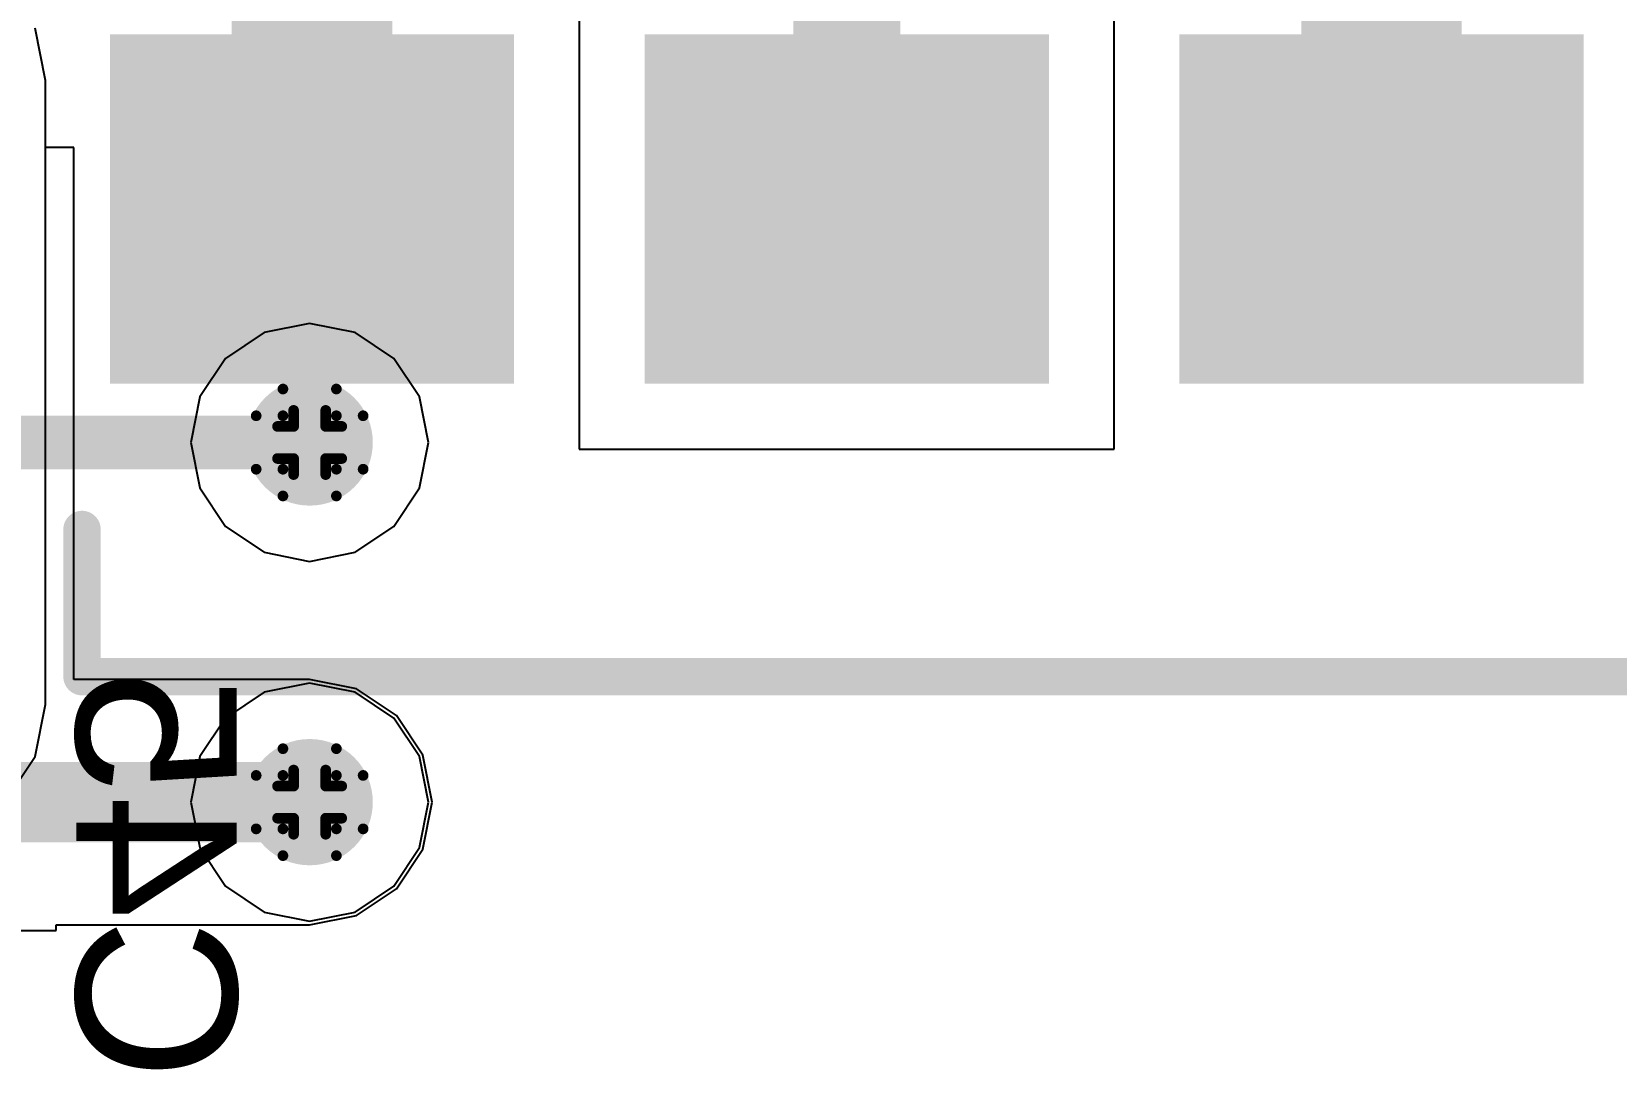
# Model space of a CAD drawing. Header units: inches. Extents: x 0 to 198, y 0 to 199.
# Drawn here: x 1.6129 to 1.9092, y 3.529 to 3.7231 of the extents above; entities that cross this region are included whole.
import ezdxf

# ---------------------------------------------------------------- set-up
doc = ezdxf.new("R2010")
doc.units = ezdxf.units.IN
doc.header["$MEASUREMENT"] = 0
for name, color, linetype in [('Bottom Layer', 5, 'Continuous'), ('Bottom Overlay', 54, 'Continuous'), ('Drill Drawing', 1, 'Continuous'), ('Layer 1', 16, 'Continuous'), ('Layer 2', 76, 'Continuous'), ('Top Layer', 1, 'Continuous'), ('Top Overlay', 2, 'Continuous'), ('Top Paste', 8, 'Continuous'), ('Top Solder', 216, 'Continuous'), ('Via Holes', 16, 'Continuous')]:
    doc.layers.add(name, color=color, linetype=linetype)
doc.styles.add('Arial', font='', dxfattribs={"height": 0.2})
doc.styles.get('Arial').set_extended_font_data('Arial')

# ---------------------------------------------------------------- blocks, each defined once
blk = doc.blocks.new('SFH617A_2X009T_35')
at = {"layer": 'Top Layer'}
for points in [[(0.15767685, 0.08503875), (0.21751935, 0.08503875), (0.21751935, 0.01496005), (0.15767685, 0.01496005)], [(0.15767685, -0.01496125), (0.21751935, -0.01496125), (0.21751935, -0.08503995), (0.15767685, -0.08503995)]]:
    blk.add_hatch(color=1, dxfattribs=at).paths.add_polyline_path(points)
at = {"layer": 'Top Paste'}
for points in [[(0.15767685, 0.08503875), (0.21751935, 0.08503875), (0.21751935, 0.01496005), (0.15767685, 0.01496005)], [(0.15767685, -0.01496125), (0.21751935, -0.01496125), (0.21751935, -0.08503995), (0.15767685, -0.08503995)]]:
    blk.add_hatch(color=8, dxfattribs=at).paths.add_polyline_path(points)
at = {"layer": 'Top Solder'}
for points in [[(0.15492095, 0.08779465), (0.22027525, 0.08779465), (0.22027525, 0.01220415), (0.15492095, 0.01220415)], [(0.15492095, -0.01220535), (0.22027525, -0.01220535), (0.22027525, -0.08779585), (0.15492095, -0.08779585)]]:
    blk.add_hatch(color=216, dxfattribs=at).paths.add_polyline_path(points)
blk = doc.blocks.new('SFH617A_2X009T_37')
at = {"layer": 'Top Layer'}
blk.add_hatch(color=1, dxfattribs=at).paths.add_polyline_path([(0.15767685, -0.01496115), (0.21751935, -0.01496115), (0.21751935, -0.08503985), (0.15767685, -0.08503985)])
at = {"layer": 'Top Paste'}
blk.add_hatch(color=8, dxfattribs=at).paths.add_polyline_path([(0.15767685, -0.01496115), (0.21751935, -0.01496115), (0.21751935, -0.08503985), (0.15767685, -0.08503985)])
at = {"layer": 'Top Solder'}
blk.add_hatch(color=216, dxfattribs=at).paths.add_polyline_path([(0.15492095, -0.01220525), (0.22027525, -0.01220525), (0.22027525, -0.08779575), (0.15492095, -0.08779575)])

msp = doc.modelspace()

# ---------------------------------------------------------------- hatches: boundary and pattern name
at = {"layer": 'Bottom Layer'}
h = msp.add_hatch(color=5, dxfattribs=at)
edge = h.paths.add_edge_path()
edge.add_arc((1.6648741, 3.6462723), 0.011811, 0, 360)
h = msp.add_hatch(color=5, dxfattribs=at)
edge = h.paths.add_edge_path()
edge.add_arc((1.6648741, 3.579), 0.011811, 0, 360)
at = {"layer": 'Layer 1'}
h = msp.add_hatch(color=16, dxfattribs=at)
edge = h.paths.add_edge_path()
edge.add_arc((1.6648741, 3.6462723), 0.011811, 0, 360)
h = msp.add_hatch(color=16, dxfattribs=at)
edge = h.paths.add_edge_path()
edge.add_arc((1.6648741, 3.579), 0.011811, 0, 360)
at = {"layer": 'Layer 2'}
h = msp.add_hatch(color=76, dxfattribs=at)
edge = h.paths.add_edge_path()
edge.add_arc((1.6648741, 3.6462723), 0.011811, 0, 360)
h = msp.add_hatch(color=76, dxfattribs=at)
edge = h.paths.add_edge_path()
edge.add_arc((1.6648741, 3.579), 0.011811, 0, 360)
at = {"layer": 'Top Layer'}
h = msp.add_hatch(color=1, dxfattribs=at)
edge = h.paths.add_edge_path()
edge.add_arc((1.6648741, 3.6462723), 0.011811, 0, 360)
h = msp.add_hatch(color=1, dxfattribs=at)
edge = h.paths.add_edge_path()
edge.add_arc((1.6648741, 3.579), 0.011811, 0, 360)
at = {"layer": 'Via Holes'}
h = msp.add_hatch(color=7, dxfattribs=at)
edge = h.paths.add_edge_path()
edge.add_arc((1.6648741, 3.6462723), 0.0059055, 0, 360)
h = msp.add_hatch(color=7, dxfattribs=at)
edge = h.paths.add_edge_path()
edge.add_arc((1.6648741, 3.579), 0.0059055, 0, 360)

# ---------------------------------------------------------------- linework, layer by layer
at = {"layer": 'Bottom Layer'}
for p, q in [((1.6154898, 3.714), (1.6135495, 3.7237545)), ((1.6154898, 3.7014554), (1.6154898, 3.714)), ((1.620748, 3.7014554), (1.6154898, 3.7014554)), ((1.620748, 3.6478336), (1.620748, 3.7014554)), ((1.6207482, 3.6478336), (1.620748, 3.6478336)), ((1.6207482, 3.6463372), (1.6207482, 3.6478336)), ((1.620748, 3.6019408), (1.620748, 3.6463372)), ((1.620748, 3.6463372), (1.6207482, 3.6463372)), ((1.6648741, 3.6019408), (1.620748, 3.6019408)), ((1.6736532, 3.6001945), (1.6648741, 3.6019408)), ((1.6810957, 3.5952216), (1.6736532, 3.6001945)), ((1.6860686, 3.5877791), (1.6810957, 3.5952216)), ((1.6878149, 3.579), (1.6860686, 3.5877791)), ((1.6860686, 3.5702209), (1.6878149, 3.579)), ((1.6810957, 3.5627784), (1.6860686, 3.5702209)), ((1.6736532, 3.5578055), (1.6810957, 3.5627784)), ((1.6175, 3.555), (1.6175, 3.5560592)), ((1.6175, 3.5560592), (1.6648741, 3.5560592)), ((1.6648741, 3.5560592), (1.6736532, 3.5578055)), ((1.5625, 3.555), (1.6175, 3.555))]:
    msp.add_line(p, q, dxfattribs=at)
for points in [[(1.520142, 3.6462723, 0.01, 0.01, 0), (1.6648741, 3.6462723, 0.01, 0.01, 0)], [(1.59, 3.579, 0.015, 0.015, 0), (1.6648741, 3.579, 0.015, 0.015, 0)]]:
    msp.add_lwpolyline(points, format="xyseb", dxfattribs=at)
for points in [[(1.6623741, 3.6462723, 0.005, 0.005, 1), (1.6673741, 3.6462723, 0.005, 0.005, 1)], [(1.6611241, 3.579, 0.0075, 0.0075, 1), (1.6686241, 3.579, 0.0075, 0.0075, 1)]]:
    msp.add_lwpolyline(points, format="xyseb", close=True, dxfattribs=at)
at = {"layer": 'Drill Drawing'}
for points in [[(1.6598741, 3.6512723, 0.002, 0.002, 0), (1.6598741, 3.6562723, 0.002, 0.002, 0)], [(1.6598741, 3.6562723, 0.002, 0.002, 0), (1.6698741, 3.6562723, 0.002, 0.002, 0)], [(1.6698741, 3.6512723, 0.002, 0.002, 0), (1.6698741, 3.6562723, 0.002, 0.002, 0)], [(1.6548741, 3.6412723, 0.002, 0.002, 0), (1.6548741, 3.6512723, 0.002, 0.002, 0)], [(1.6548741, 3.6512723, 0.002, 0.002, 0), (1.6598741, 3.6512723, 0.002, 0.002, 0)], [(1.6618741, 3.6492723, 0.002, 0.002, 0), (1.6618741, 3.6522723, 0.002, 0.002, 0)], [(1.6618741, 3.6522723, 0.002, 0.002, 0), (1.6678741, 3.6522723, 0.002, 0.002, 0)], [(1.6678741, 3.6492723, 0.002, 0.002, 0), (1.6678741, 3.6522723, 0.002, 0.002, 0)], [(1.6698741, 3.6512723, 0.002, 0.002, 0), (1.6748741, 3.6512723, 0.002, 0.002, 0)], [(1.6748741, 3.6412723, 0.002, 0.002, 0), (1.6748741, 3.6512723, 0.002, 0.002, 0)], [(1.6588741, 3.6432723, 0.002, 0.002, 0), (1.6588741, 3.6492723, 0.002, 0.002, 0)], [(1.6588741, 3.6492723, 0.002, 0.002, 0), (1.6618741, 3.6492723, 0.002, 0.002, 0)], [(1.6678741, 3.6492723, 0.002, 0.002, 0), (1.6708741, 3.6492723, 0.002, 0.002, 0)], [(1.6708741, 3.6432723, 0.002, 0.002, 0), (1.6708741, 3.6492723, 0.002, 0.002, 0)], [(1.6548741, 3.6412723, 0.002, 0.002, 0), (1.6598741, 3.6412723, 0.002, 0.002, 0)], [(1.6588741, 3.6432723, 0.002, 0.002, 0), (1.6618741, 3.6432723, 0.002, 0.002, 0)], [(1.6598741, 3.6362723, 0.002, 0.002, 0), (1.6598741, 3.6412723, 0.002, 0.002, 0)], [(1.6618741, 3.6402723, 0.002, 0.002, 0), (1.6618741, 3.6432723, 0.002, 0.002, 0)], [(1.6678741, 3.6432723, 0.002, 0.002, 0), (1.6708741, 3.6432723, 0.002, 0.002, 0)], [(1.6678741, 3.6402723, 0.002, 0.002, 0), (1.6678741, 3.6432723, 0.002, 0.002, 0)], [(1.6698741, 3.6412723, 0.002, 0.002, 0), (1.6748741, 3.6412723, 0.002, 0.002, 0)], [(1.6698741, 3.6362723, 0.002, 0.002, 0), (1.6698741, 3.6412723, 0.002, 0.002, 0)], [(1.6618741, 3.6402723, 0.002, 0.002, 0), (1.6678741, 3.6402723, 0.002, 0.002, 0)], [(1.6598741, 3.6362723, 0.002, 0.002, 0), (1.6698741, 3.6362723, 0.002, 0.002, 0)], [(1.6598741, 3.584, 0.002, 0.002, 0), (1.6598741, 3.589, 0.002, 0.002, 0)], [(1.6598741, 3.589, 0.002, 0.002, 0), (1.6698741, 3.589, 0.002, 0.002, 0)], [(1.6698741, 3.584, 0.002, 0.002, 0), (1.6698741, 3.589, 0.002, 0.002, 0)], [(1.6618741, 3.582, 0.002, 0.002, 0), (1.6618741, 3.585, 0.002, 0.002, 0)], [(1.6618741, 3.585, 0.002, 0.002, 0), (1.6678741, 3.585, 0.002, 0.002, 0)], [(1.6678741, 3.582, 0.002, 0.002, 0), (1.6678741, 3.585, 0.002, 0.002, 0)], [(1.6548741, 3.574, 0.002, 0.002, 0), (1.6548741, 3.584, 0.002, 0.002, 0)], [(1.6548741, 3.584, 0.002, 0.002, 0), (1.6598741, 3.584, 0.002, 0.002, 0)], [(1.6588741, 3.576, 0.002, 0.002, 0), (1.6588741, 3.582, 0.002, 0.002, 0)], [(1.6588741, 3.582, 0.002, 0.002, 0), (1.6618741, 3.582, 0.002, 0.002, 0)], [(1.6678741, 3.582, 0.002, 0.002, 0), (1.6708741, 3.582, 0.002, 0.002, 0)], [(1.6698741, 3.584, 0.002, 0.002, 0), (1.6748741, 3.584, 0.002, 0.002, 0)], [(1.6708741, 3.576, 0.002, 0.002, 0), (1.6708741, 3.582, 0.002, 0.002, 0)], [(1.6748741, 3.574, 0.002, 0.002, 0), (1.6748741, 3.584, 0.002, 0.002, 0)], [(1.6588741, 3.576, 0.002, 0.002, 0), (1.6618741, 3.576, 0.002, 0.002, 0)], [(1.6618741, 3.573, 0.002, 0.002, 0), (1.6618741, 3.576, 0.002, 0.002, 0)], [(1.6678741, 3.576, 0.002, 0.002, 0), (1.6708741, 3.576, 0.002, 0.002, 0)], [(1.6678741, 3.573, 0.002, 0.002, 0), (1.6678741, 3.576, 0.002, 0.002, 0)], [(1.6548741, 3.574, 0.002, 0.002, 0), (1.6598741, 3.574, 0.002, 0.002, 0)], [(1.6598741, 3.569, 0.002, 0.002, 0), (1.6598741, 3.574, 0.002, 0.002, 0)], [(1.6618741, 3.573, 0.002, 0.002, 0), (1.6678741, 3.573, 0.002, 0.002, 0)], [(1.6698741, 3.574, 0.002, 0.002, 0), (1.6748741, 3.574, 0.002, 0.002, 0)], [(1.6698741, 3.569, 0.002, 0.002, 0), (1.6698741, 3.574, 0.002, 0.002, 0)], [(1.6598741, 3.569, 0.002, 0.002, 0), (1.6698741, 3.569, 0.002, 0.002, 0)]]:
    msp.add_lwpolyline(points, format="xyseb", dxfattribs=at)
for points in [[(1.6593741, 3.6562723, 0.001, 0.001, 1), (1.6603741, 3.6562723, 0.001, 0.001, 1)], [(1.6593741, 3.6562723, 0.001, 0.001, 1), (1.6603741, 3.6562723, 0.001, 0.001, 1)], [(1.6693741, 3.6562723, 0.001, 0.001, 1), (1.6703741, 3.6562723, 0.001, 0.001, 1)], [(1.6693741, 3.6562723, 0.001, 0.001, 1), (1.6703741, 3.6562723, 0.001, 0.001, 1)], [(1.6543741, 3.6512723, 0.001, 0.001, 1), (1.6553741, 3.6512723, 0.001, 0.001, 1)], [(1.6543741, 3.6512723, 0.001, 0.001, 1), (1.6553741, 3.6512723, 0.001, 0.001, 1)], [(1.6593741, 3.6512723, 0.001, 0.001, 1), (1.6603741, 3.6512723, 0.001, 0.001, 1)], [(1.6593741, 3.6512723, 0.001, 0.001, 1), (1.6603741, 3.6512723, 0.001, 0.001, 1)], [(1.6613741, 3.6522723, 0.001, 0.001, 1), (1.6623741, 3.6522723, 0.001, 0.001, 1)], [(1.6613741, 3.6522723, 0.001, 0.001, 1), (1.6623741, 3.6522723, 0.001, 0.001, 1)], [(1.6673741, 3.6522723, 0.001, 0.001, 1), (1.6683741, 3.6522723, 0.001, 0.001, 1)], [(1.6673741, 3.6522723, 0.001, 0.001, 1), (1.6683741, 3.6522723, 0.001, 0.001, 1)], [(1.6693741, 3.6512723, 0.001, 0.001, 1), (1.6703741, 3.6512723, 0.001, 0.001, 1)], [(1.6693741, 3.6512723, 0.001, 0.001, 1), (1.6703741, 3.6512723, 0.001, 0.001, 1)], [(1.6743741, 3.6512723, 0.001, 0.001, 1), (1.6753741, 3.6512723, 0.001, 0.001, 1)], [(1.6743741, 3.6512723, 0.001, 0.001, 1), (1.6753741, 3.6512723, 0.001, 0.001, 1)], [(1.6583741, 3.6492723, 0.001, 0.001, 1), (1.6593741, 3.6492723, 0.001, 0.001, 1)], [(1.6583741, 3.6492723, 0.001, 0.001, 1), (1.6593741, 3.6492723, 0.001, 0.001, 1)], [(1.6613741, 3.6492723, 0.001, 0.001, 1), (1.6623741, 3.6492723, 0.001, 0.001, 1)], [(1.6613741, 3.6492723, 0.001, 0.001, 1), (1.6623741, 3.6492723, 0.001, 0.001, 1)], [(1.6673741, 3.6492723, 0.001, 0.001, 1), (1.6683741, 3.6492723, 0.001, 0.001, 1)], [(1.6673741, 3.6492723, 0.001, 0.001, 1), (1.6683741, 3.6492723, 0.001, 0.001, 1)], [(1.6703741, 3.6492723, 0.001, 0.001, 1), (1.6713741, 3.6492723, 0.001, 0.001, 1)], [(1.6703741, 3.6492723, 0.001, 0.001, 1), (1.6713741, 3.6492723, 0.001, 0.001, 1)], [(1.6543741, 3.6412723, 0.001, 0.001, 1), (1.6553741, 3.6412723, 0.001, 0.001, 1)], [(1.6543741, 3.6412723, 0.001, 0.001, 1), (1.6553741, 3.6412723, 0.001, 0.001, 1)], [(1.6583741, 3.6432723, 0.001, 0.001, 1), (1.6593741, 3.6432723, 0.001, 0.001, 1)], [(1.6583741, 3.6432723, 0.001, 0.001, 1), (1.6593741, 3.6432723, 0.001, 0.001, 1)], [(1.6593741, 3.6412723, 0.001, 0.001, 1), (1.6603741, 3.6412723, 0.001, 0.001, 1)], [(1.6593741, 3.6412723, 0.001, 0.001, 1), (1.6603741, 3.6412723, 0.001, 0.001, 1)], [(1.6613741, 3.6432723, 0.001, 0.001, 1), (1.6623741, 3.6432723, 0.001, 0.001, 1)], [(1.6613741, 3.6432723, 0.001, 0.001, 1), (1.6623741, 3.6432723, 0.001, 0.001, 1)], [(1.6673741, 3.6432723, 0.001, 0.001, 1), (1.6683741, 3.6432723, 0.001, 0.001, 1)], [(1.6673741, 3.6432723, 0.001, 0.001, 1), (1.6683741, 3.6432723, 0.001, 0.001, 1)], [(1.6693741, 3.6412723, 0.001, 0.001, 1), (1.6703741, 3.6412723, 0.001, 0.001, 1)], [(1.6693741, 3.6412723, 0.001, 0.001, 1), (1.6703741, 3.6412723, 0.001, 0.001, 1)], [(1.6703741, 3.6432723, 0.001, 0.001, 1), (1.6713741, 3.6432723, 0.001, 0.001, 1)], [(1.6703741, 3.6432723, 0.001, 0.001, 1), (1.6713741, 3.6432723, 0.001, 0.001, 1)], [(1.6743741, 3.6412723, 0.001, 0.001, 1), (1.6753741, 3.6412723, 0.001, 0.001, 1)], [(1.6743741, 3.6412723, 0.001, 0.001, 1), (1.6753741, 3.6412723, 0.001, 0.001, 1)], [(1.6613741, 3.6402723, 0.001, 0.001, 1), (1.6623741, 3.6402723, 0.001, 0.001, 1)], [(1.6613741, 3.6402723, 0.001, 0.001, 1), (1.6623741, 3.6402723, 0.001, 0.001, 1)], [(1.6673741, 3.6402723, 0.001, 0.001, 1), (1.6683741, 3.6402723, 0.001, 0.001, 1)], [(1.6673741, 3.6402723, 0.001, 0.001, 1), (1.6683741, 3.6402723, 0.001, 0.001, 1)], [(1.6593741, 3.6362723, 0.001, 0.001, 1), (1.6603741, 3.6362723, 0.001, 0.001, 1)], [(1.6593741, 3.6362723, 0.001, 0.001, 1), (1.6603741, 3.6362723, 0.001, 0.001, 1)], [(1.6693741, 3.6362723, 0.001, 0.001, 1), (1.6703741, 3.6362723, 0.001, 0.001, 1)], [(1.6693741, 3.6362723, 0.001, 0.001, 1), (1.6703741, 3.6362723, 0.001, 0.001, 1)], [(1.6593741, 3.589, 0.001, 0.001, 1), (1.6603741, 3.589, 0.001, 0.001, 1)], [(1.6593741, 3.589, 0.001, 0.001, 1), (1.6603741, 3.589, 0.001, 0.001, 1)], [(1.6693741, 3.589, 0.001, 0.001, 1), (1.6703741, 3.589, 0.001, 0.001, 1)], [(1.6693741, 3.589, 0.001, 0.001, 1), (1.6703741, 3.589, 0.001, 0.001, 1)], [(1.6613741, 3.585, 0.001, 0.001, 1), (1.6623741, 3.585, 0.001, 0.001, 1)], [(1.6613741, 3.585, 0.001, 0.001, 1), (1.6623741, 3.585, 0.001, 0.001, 1)], [(1.6673741, 3.585, 0.001, 0.001, 1), (1.6683741, 3.585, 0.001, 0.001, 1)], [(1.6673741, 3.585, 0.001, 0.001, 1), (1.6683741, 3.585, 0.001, 0.001, 1)], [(1.6543741, 3.584, 0.001, 0.001, 1), (1.6553741, 3.584, 0.001, 0.001, 1)], [(1.6543741, 3.584, 0.001, 0.001, 1), (1.6553741, 3.584, 0.001, 0.001, 1)], [(1.6583741, 3.582, 0.001, 0.001, 1), (1.6593741, 3.582, 0.001, 0.001, 1)], [(1.6583741, 3.582, 0.001, 0.001, 1), (1.6593741, 3.582, 0.001, 0.001, 1)], [(1.6593741, 3.584, 0.001, 0.001, 1), (1.6603741, 3.584, 0.001, 0.001, 1)], [(1.6593741, 3.584, 0.001, 0.001, 1), (1.6603741, 3.584, 0.001, 0.001, 1)], [(1.6613741, 3.582, 0.001, 0.001, 1), (1.6623741, 3.582, 0.001, 0.001, 1)], [(1.6613741, 3.582, 0.001, 0.001, 1), (1.6623741, 3.582, 0.001, 0.001, 1)], [(1.6673741, 3.582, 0.001, 0.001, 1), (1.6683741, 3.582, 0.001, 0.001, 1)], [(1.6673741, 3.582, 0.001, 0.001, 1), (1.6683741, 3.582, 0.001, 0.001, 1)], [(1.6693741, 3.584, 0.001, 0.001, 1), (1.6703741, 3.584, 0.001, 0.001, 1)], [(1.6693741, 3.584, 0.001, 0.001, 1), (1.6703741, 3.584, 0.001, 0.001, 1)], [(1.6703741, 3.582, 0.001, 0.001, 1), (1.6713741, 3.582, 0.001, 0.001, 1)], [(1.6703741, 3.582, 0.001, 0.001, 1), (1.6713741, 3.582, 0.001, 0.001, 1)], [(1.6743741, 3.584, 0.001, 0.001, 1), (1.6753741, 3.584, 0.001, 0.001, 1)], [(1.6743741, 3.584, 0.001, 0.001, 1), (1.6753741, 3.584, 0.001, 0.001, 1)], [(1.6583741, 3.576, 0.001, 0.001, 1), (1.6593741, 3.576, 0.001, 0.001, 1)], [(1.6583741, 3.576, 0.001, 0.001, 1), (1.6593741, 3.576, 0.001, 0.001, 1)], [(1.6613741, 3.576, 0.001, 0.001, 1), (1.6623741, 3.576, 0.001, 0.001, 1)], [(1.6613741, 3.576, 0.001, 0.001, 1), (1.6623741, 3.576, 0.001, 0.001, 1)], [(1.6673741, 3.576, 0.001, 0.001, 1), (1.6683741, 3.576, 0.001, 0.001, 1)], [(1.6673741, 3.576, 0.001, 0.001, 1), (1.6683741, 3.576, 0.001, 0.001, 1)], [(1.6703741, 3.576, 0.001, 0.001, 1), (1.6713741, 3.576, 0.001, 0.001, 1)], [(1.6703741, 3.576, 0.001, 0.001, 1), (1.6713741, 3.576, 0.001, 0.001, 1)], [(1.6543741, 3.574, 0.001, 0.001, 1), (1.6553741, 3.574, 0.001, 0.001, 1)], [(1.6543741, 3.574, 0.001, 0.001, 1), (1.6553741, 3.574, 0.001, 0.001, 1)], [(1.6593741, 3.574, 0.001, 0.001, 1), (1.6603741, 3.574, 0.001, 0.001, 1)], [(1.6593741, 3.574, 0.001, 0.001, 1), (1.6603741, 3.574, 0.001, 0.001, 1)], [(1.6613741, 3.573, 0.001, 0.001, 1), (1.6623741, 3.573, 0.001, 0.001, 1)], [(1.6613741, 3.573, 0.001, 0.001, 1), (1.6623741, 3.573, 0.001, 0.001, 1)], [(1.6673741, 3.573, 0.001, 0.001, 1), (1.6683741, 3.573, 0.001, 0.001, 1)], [(1.6673741, 3.573, 0.001, 0.001, 1), (1.6683741, 3.573, 0.001, 0.001, 1)], [(1.6693741, 3.574, 0.001, 0.001, 1), (1.6703741, 3.574, 0.001, 0.001, 1)], [(1.6693741, 3.574, 0.001, 0.001, 1), (1.6703741, 3.574, 0.001, 0.001, 1)], [(1.6743741, 3.574, 0.001, 0.001, 1), (1.6753741, 3.574, 0.001, 0.001, 1)], [(1.6743741, 3.574, 0.001, 0.001, 1), (1.6753741, 3.574, 0.001, 0.001, 1)], [(1.6593741, 3.569, 0.001, 0.001, 1), (1.6603741, 3.569, 0.001, 0.001, 1)], [(1.6593741, 3.569, 0.001, 0.001, 1), (1.6603741, 3.569, 0.001, 0.001, 1)], [(1.6693741, 3.569, 0.001, 0.001, 1), (1.6703741, 3.569, 0.001, 0.001, 1)], [(1.6693741, 3.569, 0.001, 0.001, 1), (1.6703741, 3.569, 0.001, 0.001, 1)]]:
    msp.add_lwpolyline(points, format="xyseb", close=True, dxfattribs=at)
at = {"layer": 'Layer 1'}
for p, q in [((1.6648741, 3.6012383), (1.6563639, 3.5995455)), ((1.6733843, 3.5995455), (1.6648741, 3.6012383)), ((1.6563639, 3.5995455), (1.6491492, 3.5947249)), ((1.680599, 3.5947249), (1.6733843, 3.5995455)), ((1.6491492, 3.5947249), (1.6443286, 3.5875102)), ((1.6854196, 3.5875102), (1.680599, 3.5947249)), ((1.6443286, 3.5875102), (1.6426358, 3.579)), ((1.6871124, 3.579), (1.6854196, 3.5875102)), ((1.6426358, 3.579), (1.6443286, 3.5704898)), ((1.6854196, 3.5704898), (1.6871124, 3.579)), ((1.6443286, 3.5704898), (1.6491492, 3.5632751)), ((1.680599, 3.5632751), (1.6854196, 3.5704898)), ((1.6491492, 3.5632751), (1.6563639, 3.5584545)), ((1.6733843, 3.5584545), (1.680599, 3.5632751)), ((1.6563639, 3.5584545), (1.6648741, 3.5567617)), ((1.6648741, 3.5567617), (1.6733843, 3.5584545))]:
    msp.add_line(p, q, dxfattribs=at)
at = {"layer": 'Layer 2'}
for p, q in [((1.6154898, 3.714), (1.6135495, 3.7237545)), ((1.6154898, 3.5972679), (1.6154898, 3.714)), ((1.6563639, 3.6668178), (1.6491492, 3.6619972)), ((1.6648741, 3.6685106), (1.6563639, 3.6668178)), ((1.6733843, 3.6668178), (1.6648741, 3.6685106)), ((1.680599, 3.6619972), (1.6733843, 3.6668178)), ((1.6491492, 3.6619972), (1.6443286, 3.6547825)), ((1.6854196, 3.6547825), (1.680599, 3.6619972)), ((1.6443286, 3.6547825), (1.6426358, 3.6462723)), ((1.6871124, 3.6462723), (1.6854196, 3.6547825)), ((1.6426358, 3.6462723), (1.6443286, 3.6377621)), ((1.6854196, 3.6377621), (1.6871124, 3.6462723)), ((1.6443286, 3.6377621), (1.6491492, 3.6305474)), ((1.680599, 3.6305474), (1.6854196, 3.6377621)), ((1.6491492, 3.6305474), (1.6563639, 3.6257268)), ((1.6733843, 3.6257268), (1.680599, 3.6305474)), ((1.6563639, 3.6257268), (1.6648741, 3.624034)), ((1.6648741, 3.624034), (1.6733843, 3.6257268)), ((1.6135495, 3.5875133), (1.6154898, 3.5972679)), ((1.608024, 3.5792439), (1.6135495, 3.5875133))]:
    msp.add_line(p, q, dxfattribs=at)
at = {"layer": 'Top Layer'}
for p, q in [((1.7152703, 3.7348591), (1.7152703, 3.6450167)), ((1.8153489, 3.6450167), (1.8153489, 3.7348591)), ((1.7152703, 3.6450167), (1.8153489, 3.6450167)), ((1.6648741, 3.6012383), (1.6563639, 3.5995455)), ((1.6733843, 3.5995455), (1.6648741, 3.6012383)), ((1.6563639, 3.5995455), (1.6491492, 3.5947249)), ((1.680599, 3.5947249), (1.6733843, 3.5995455)), ((1.6491492, 3.5947249), (1.6443286, 3.5875102)), ((1.6854196, 3.5875102), (1.680599, 3.5947249)), ((1.6443286, 3.5875102), (1.6426358, 3.579)), ((1.6871124, 3.579), (1.6854196, 3.5875102)), ((1.6426358, 3.579), (1.6443286, 3.5704898)), ((1.6854196, 3.5704898), (1.6871124, 3.579)), ((1.6443286, 3.5704898), (1.6491492, 3.5632751)), ((1.680599, 3.5632751), (1.6854196, 3.5704898)), ((1.6491492, 3.5632751), (1.6563639, 3.5584545)), ((1.6733843, 3.5584545), (1.680599, 3.5632751)), ((1.6563639, 3.5584545), (1.6648741, 3.5567617)), ((1.6648741, 3.5567617), (1.6733843, 3.5584545))]:
    msp.add_line(p, q, dxfattribs=at)
for points in [[(1.7653096, 3.6899379, 0.02, 0.02, 0), (1.7653096, 3.7788175, 0.02, 0.02, 0)], [(1.6653091, 3.69, 0.03, 0.03, 0), (1.6653091, 3.7458372, 0.03, 0.03, 0)], [(1.8653091, 3.69, 0.03, 0.03, 0), (1.8653091, 3.7458372, 0.03, 0.03, 0)]]:
    msp.add_lwpolyline(points, format="xyseb", dxfattribs=at)
for points in [[(1.6578091, 3.69, 0.015, 0.015, 1), (1.6728091, 3.69, 0.015, 0.015, 1)], [(1.8578091, 3.69, 0.015, 0.015, 1), (1.8728091, 3.69, 0.015, 0.015, 1)], [(1.7603096, 3.6899379, 0.01, 0.01, 1), (1.7703096, 3.6899379, 0.01, 0.01, 1)]]:
    msp.add_lwpolyline(points, format="xyseb", close=True, dxfattribs=at)
at = {"layer": 'Top Overlay'}
for points in [[(1.6223096, 3.6024735, 0.007, 0.007, 0), (1.6223096, 3.63, 0.007, 0.007, 0)], [(1.6223096, 3.6024735, 0.007, 0.007, 0), (2.7181112, 3.6024735, 0.007, 0.007, 0)]]:
    msp.add_lwpolyline(points, format="xyseb", dxfattribs=at)
for points in [[(1.6205596, 3.63, 0.0035, 0.0035, 1), (1.6240596, 3.63, 0.0035, 0.0035, 1)], [(1.6205596, 3.6024735, 0.0035, 0.0035, 1), (1.6240596, 3.6024735, 0.0035, 0.0035, 1)], [(1.6205596, 3.6024735, 0.0035, 0.0035, 1), (1.6240596, 3.6024735, 0.0035, 0.0035, 1)]]:
    msp.add_lwpolyline(points, format="xyseb", close=True, dxfattribs=at)

# ---------------------------------------------------------------- block references
at = {"rotation": 270}
for name, p in [('SFH617A_2X009T_35', (1.7153102, 3.877536)), ('SFH617A_2X009T_37', (1.9153101, 3.877536))]:
    msp.add_blockref(name, p, dxfattribs=at)

# ---------------------------------------------------------------- texts
at = {"layer": 'Bottom Overlay', "style": 'Arial', "text_generation_flag": 2}
msp.add_text('C45', height=0.03, rotation=270, dxfattribs=at).set_placement((1.6212233, 3.5269041))

doc.saveas('drawing.dxf')
